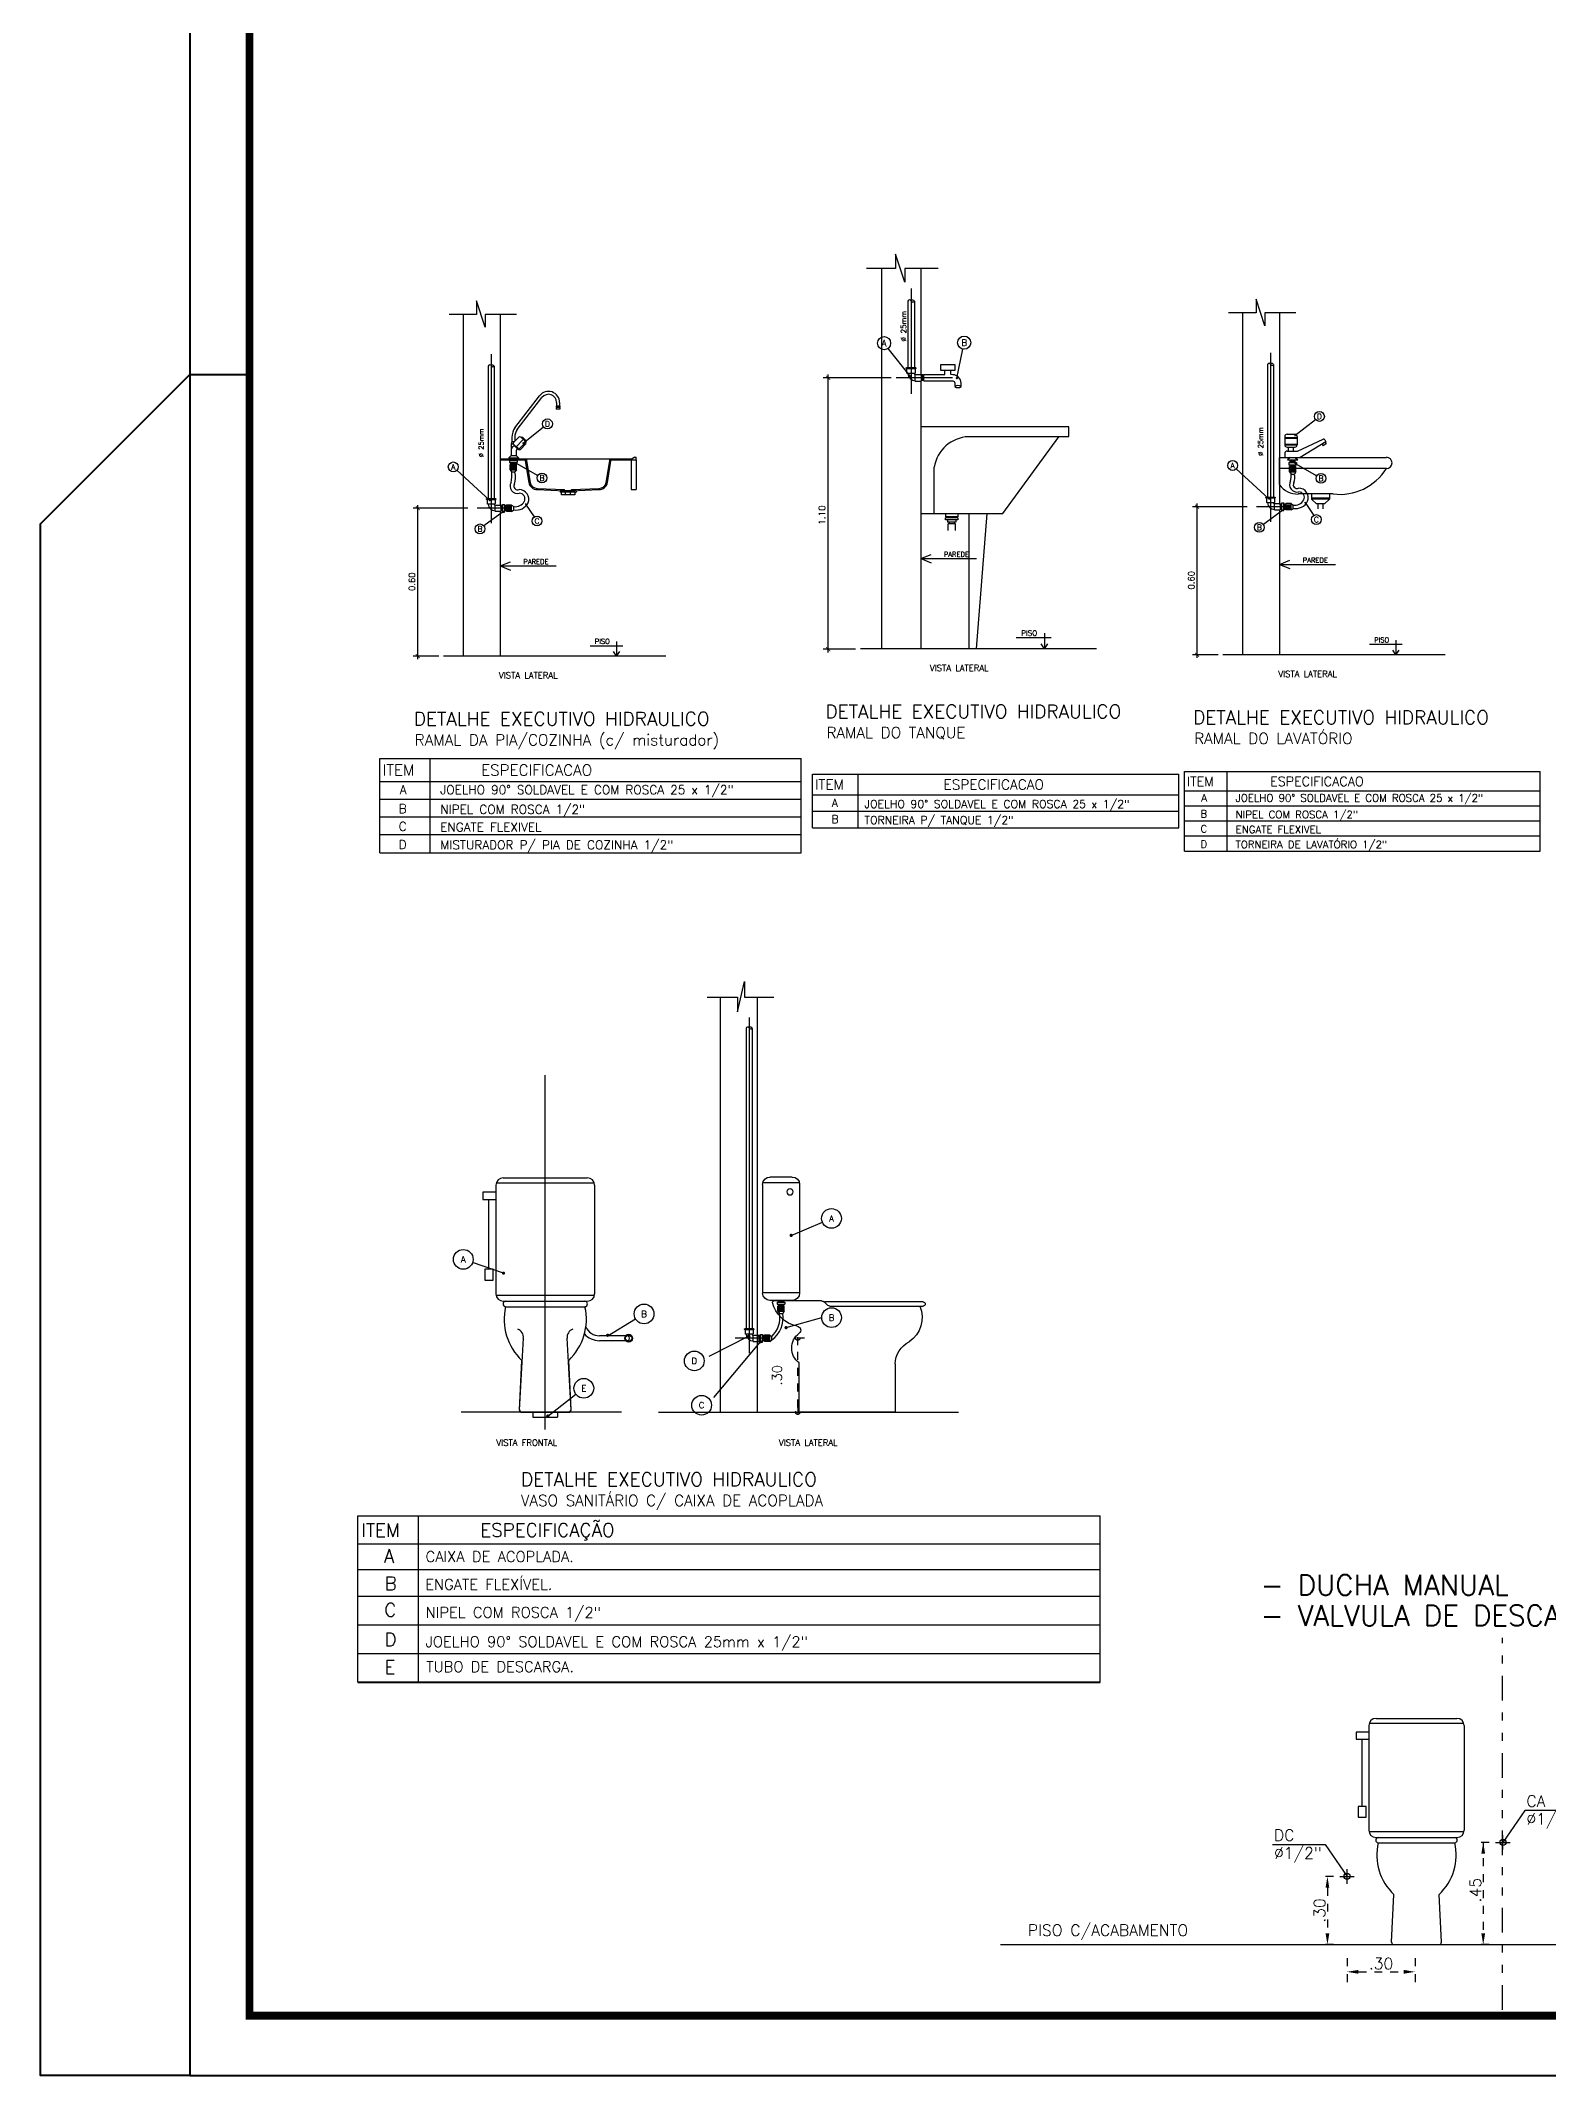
# Model space of a CAD drawing. Header units: millimetres. Extents: x 4595 to 4915, y 2085 to 2243.
# Drawn here: x 4705.95 to 4724.89, y 2099.76 to 2125.33 of the extents above; entities that cross this region are included whole.
import ezdxf
from ezdxf.enums import TextEntityAlignment as Align

# ---------------------------------------------------------------- set-up
doc = ezdxf.new("R2010")
doc.units = ezdxf.units.MM
doc.header["$LTSCALE"] = 0.8
for name, pattern in [('CENTER2', [28.575, 19.05, -3.175, 3.175, -3.175]), ('DASHED2', [9.525, 6.35, -3.175]), ('DIVIDE', [1.25, 0.5, -0.25, 0, -0.25, 0, -0.25]), ('HIDDEN2', [0.1875, 0.125, -0.0625])]:
    doc.linetypes.add(name, pattern=pattern)
for name, color, linetype in [('02', 2, 'Continuous'), ('BANHO', 7, 'Continuous'), ('CERC02', 3, 'Continuous'), ('DETALLHES_HIDRAULICO', 4, 'Continuous'), ('LAYER8', 8, 'Continuous'), ('PROJEÇÃO', 8, 'HIDDEN2'), ('TEXT', 2, 'Continuous'), ('TEXTO0', 7, 'Continuous'), ('TUBULAÇÃO_HIDRÁULICA projeção', 5, 'DASHED2'), ('TXT_0', 7, 'Continuous'), ('TXT_1', 3, 'Continuous'), ('TXT_2', 6, 'Continuous')]:
    doc.layers.add(name, color=color, linetype=linetype)
doc.styles.add('ADITIVOCAD', font='ROMANS.shx')
doc.styles.add('ROMANS', font='romans', dxfattribs={"height": 0.1})
doc.styles.get("Standard").update_dxf_attribs({"font": 'txt.shx', "height": 0.12})
doc.dimstyles.get("Standard").update_dxf_attribs({"dimtxt": 0.18, "dimasz": 0.18, "dimexe": 0.18, "dimexo": 0.0625, "dimgap": 0.09, "dimtad": 0, "dimtih": 1, "dimtoh": 1, "dimdec": 4, "dimzin": 0, "dimdsep": 46, "dimtxsty": 'Standard', "dimcen": 0.09, "dimadec": 0, "dimazin": 0, "dimtfac": 1, "dimtdec": 4, "dimtofl": 0, "dimtmove": 2, "dimatfit": 3, "dimfxl": 0, "dimtolj": 1, "dimtzin": 0, "dimarcsym": 0})

# ---------------------------------------------------------------- blocks, each defined once
blk = doc.blocks.new('_ARCHTICK')
at = {"color": 0, "linetype": 'ByBlock', "const_width": 0.15}
blk.add_lwpolyline([(-0.5, -0.5), (0.5, 0.5)], dxfattribs=at)
blk = doc.blocks.new('ADC_VASO_02L')
for p, q in [((-0.15, 0.9232), (-0.15, 0.4832)), ((-0.1492, 0.93), (-0.0008, 0.93)), ((-0.12, 0.9532), (-0.03, 0.9532)), ((0, 0.9232), (0, 0.4832)), ((-0.6504, 0.4474), (-0.2505, 0.4474)), ((-0.2834, 0.43), (-0.6504, 0.43)), ((-0.272, 0.43), (-0.6353, 0.43)), ((-0.2649, 0.4329), (-0.2525, 0.4453)), ((-0.2384, 0.4512), (-0.0454, 0.4512)), ((-0.1492, 0.4845), (-0.0008, 0.4845)), ((-0.12, 0.4532), (-0.03, 0.4532)), ((-0.5379, 0.1957), (-0.5379, 0)), ((-0.1479, 0), (-0.1479, 0.2)), ((-0.5379, 0), (-0.1479, 0))]:
    blk.add_line(p, q)
blk.add_circle((-0.1113, 0.8931), 0.0125)
for centre, radius, start, end in [((-0.12, 0.9232), 0.03, 90, 180), ((-0.03, 0.9232), 0.03, 0, 90), ((-0.6504, 0.4387), 0.0087, 90, 270), ((-0.526, 0.3851), 0.1205, 158.1254, 235.66367), ((-0.272, 0.44), 0.01, 270, 315), ((-0.2384, 0.4312), 0.02, 90, 135), ((-0.12, 0.4832), 0.03, 180, 270), ((-0.1666, 0.4756), 0.1297, 282.0492, 346.33831), ((-0.0454, 0.4462), 0.005, 346.33831, 90), ((-0.03, 0.4832), 0.03, 270, 0), ((-0.1385, 0.3329), 0.016, 93.80615, 233.89222), ((-0.6379, 0.1957), 0.1, 0, 63.97069), ((-0.1929, 0.26), 0.075, 306.8699, 53.1301)]:
    blk.add_arc(centre, radius, start, end)
blk = doc.blocks.new('ADC_VASO_02F')
for p, q in [((-0.1948, 0.92), (-0.1948, 0.48)), ((-0.1931, 0.93), (0.2035, 0.93)), ((-0.1648, 0.95), (0.1752, 0.95)), ((0.2052, 0.92), (0.2052, 0.48)), ((-0.1948, 0.8917), (-0.2476, 0.8917)), ((-0.2476, 0.8917), (-0.2476, 0.8621)), ((-0.2476, 0.8621), (-0.1948, 0.8621)), ((-0.2231, 0.5805), (-0.2231, 0.8621)), ((-0.1948, 0.475), (0.2052, 0.475)), ((-0.1648, 0.45), (-0.1558, 0.45)), ((-0.1558, 0.45), (0.1662, 0.45)), ((-0.1558, 0.4279), (0.1662, 0.4279)), ((0.1662, 0.45), (0.1752, 0.45)), ((-0.0993, 0.0105), (-0.0898, 0.21)), ((0.1097, 0.0105), (0.1002, 0.21)), ((-0.0893, 0), (0.0997, 0))]:
    blk.add_line(p, q)
blk.add_lwpolyline([(-0.206, 0.5805), (-0.2394, 0.5805), (-0.2394, 0.5354), (-0.206, 0.5354)], close=True)
for centre, radius, start, end in [((-0.1648, 0.92), 0.03, 90, 180), ((0.1752, 0.92), 0.03, 0, 90), ((-0.1648, 0.48), 0.03, 180, 270), ((-0.1547, 0.439), 0.0111, 95.7268, 264.2732), ((0.0696, 0.3772), 0.231, 167.31807, 226.37481), ((-0.0591, 0.3772), 0.231, 313.62519, 12.68193), ((0.1651, 0.439), 0.0111, 275.7268, 84.2732), ((0.1752, 0.48), 0.03, 270, 0), ((-0.0893, 0.01), 0.01, 177.27369, 270), ((0.0997, 0.01), 0.01, 270, 2.72631)]:
    blk.add_arc(centre, radius, start, end)
blk = doc.blocks.new('BOLA')
for p, q in [((-1.44, 0), (1.44, 0)), ((0, -1.44), (0, 1.44))]:
    blk.add_line(p, q)
blk.add_circle((0, 0), 0.452)
blk = doc.blocks.new('*D770')
at = {"layer": 'Defpoints', "color": 0, "transparency": 16777216}
for p in [(4715.087, 2109.028), (4715.461, 2109.028), (4714.996, 2108.097)]:
    blk.add_point(p, dxfattribs=at)
at = {"layer": 'PROJEÇÃO', "color": 7, "lineweight": -2, "transparency": 16777216}
blk.add_line((4715.461, 2108.157), (4715.461, 2108.968), dxfattribs=at)
at = {"layer": 'PROJEÇÃO', "color": 7, "lineweight": -2, "transparency": 16777216, "xscale": 0.06, "yscale": 0.06, "zscale": 0.06}
for p, rotation in [((4715.461, 2109.028), 90), ((4715.461, 2108.097), 270)]:
    blk.add_blockref('BOLA', p, dxfattribs=dict(at, rotation=rotation))
at = {"layer": 'PROJEÇÃO', "color": 3, "transparency": 16777216, "insert": (4715.201, 2108.562), "char_height": 0.12, "attachment_point": 5, "rotation": 90}
blk.add_mtext('\\A1;.30', dxfattribs=at)
blk = doc.blocks.new('ff')
at = {"layer": 'LAYER8', "linetype": 'DIVIDE'}
for p, q in [((8.173, -1.06), (8.173, 4.993)), ((8.178, 1.547), (8.178, 1.783)), ((5.641, 0.992), (5.641, 1.228))]:
    blk.add_line(p, q, dxfattribs=at)
at = {"layer": 'LAYER8'}
for p, q in [((8.535, 2.186), (8.178, 1.665)), ((9.394, 2.186), (8.535, 2.186)), ((8.06, 1.665), (8.296, 1.665)), ((4.425, 1.631), (5.285, 1.631)), ((5.285, 1.631), (5.641, 1.11)), ((5.523, 1.11), (5.759, 1.11))]:
    blk.add_line(p, q, dxfattribs=at)
at = {"layer": 'LAYER8', "linetype": 'ByBlock'}
for p, q in [((7.956, 1.665), (7.746, 1.665)), ((7.858, 1.665), (7.858, 0.185)), ((5.419, 1.11), (5.209, 1.11)), ((5.321, 0.925), (5.321, 0.185)), ((5.419, 0), (5.209, 0)), ((5.641, -0.222), (5.641, -0.628)), ((6.748, -0.222), (6.748, -0.628)), ((7.956, 0), (7.746, 0)), ((5.826, -0.443), (6.563, -0.443))]:
    blk.add_line(p, q, dxfattribs=at)
at = {"layer": 'LAYER8', "color": 2}
blk.add_lwpolyline([(0, 0), (0, 0), (8.057, 0), (29.003, 0), (46.42, 0), (46.42, 0), (46.42, 0)], dxfattribs=at)
at = {"layer": 'LAYER8'}
for centre in [(8.178, 1.665), (5.641, 1.11)]:
    blk.add_circle(centre, 0.0495, dxfattribs=at)
at = {"layer": 'LAYER8', "linetype": 'ByBlock'}
for points in [[(7.827, 1.48), (7.889, 1.48), (7.858, 1.665)], [(5.29, 0.925), (5.352, 0.925), (5.321, 1.11)], [(5.29, 0.185), (5.352, 0.185), (5.321, 0)], [(7.827, 0.185), (7.889, 0.185), (7.858, 0)], [(5.826, -0.412), (5.826, -0.474), (5.641, -0.443)], [(6.563, -0.412), (6.563, -0.474), (6.748, -0.443)]]:
    blk.add_solid(points, dxfattribs=at)
at = {"layer": 'LAYER8', "xscale": 3.877553874640228, "yscale": 3.877553874640228, "zscale": 3.877553874640228}
blk.add_blockref('ADC_VASO_02F', (6.751, 0), dxfattribs=at)
at = {"layer": 'CERC02', "style": 'ROMANS'}
for s, height, p in [('CA', 0.185, (8.561, 2.429)), ('%%C1/2"', 0.185, (8.561, 2.139)), ('DC', 0.185, (4.451, 1.874)), ('%%C1/2"', 0.185, (4.451, 1.584)), ('PISO C/ACABAMENTO', 0.18501, (0.444, 0.327))]:
    blk.add_text(s, height=height, dxfattribs=at).set_placement(p, align=Align.TOP_LEFT)
at = {"layer": 'LAYER8', "linetype": 'ByBlock', "style": 'ROMANS'}
for s, p in [('.45', (7.73, 0.887)), ('.30', (5.193, 0.555))]:
    blk.add_text(s, height=0.185, rotation=90, dxfattribs=at).set_placement(p, align=Align.MIDDLE_CENTER)
blk.add_text('.30', height=0.185, dxfattribs=at).set_placement((6.195, -0.308), align=Align.MIDDLE_CENTER)
at = {"layer": 'TEXT', "style": 'ROMANS'}
for s, p in [('- DUCHA MANUAL', (4.236, 6.021)), ('- VALVULA DE DESCARGA', (4.236, 5.525))]:
    blk.add_text(s, height=0.33301, dxfattribs=at).set_placement(p, align=Align.TOP_LEFT)

msp = doc.modelspace()

# ---------------------------------------------------------------- linework, layer by layer
at = {"layer": '02', "lineweight": 40}
msp.add_line((4709.931, 2104.707), (4719.262, 2104.707), dxfattribs=at)
msp.add_lwpolyline([(4707.82, 2099.764), (4769.02, 2099.764), (4769.02, 2144.314), (4707.82, 2144.314)], close=True, dxfattribs=at)
at = {"layer": '02', "lineweight": 40, "const_width": 0.1}
msp.add_lwpolyline([(4708.57, 2100.514), (4768.27, 2100.514), (4768.27, 2143.564), (4708.57, 2143.564)], close=True, dxfattribs=at)
at = {"layer": '02', "lineweight": 40}
msp.add_lwpolyline([(4707.82, 2099.764), (4705.945, 2099.764), (4705.945, 2119.264), (4707.82, 2121.139), (4708.57, 2121.139)], dxfattribs=at)
at = {"layer": 'BANHO'}
msp.add_line((4712.908, 2110.898), (4712.908, 2110.836), dxfattribs=at)
at = {"layer": 'DETALLHES_HIDRAULICO'}
for p, q in [((4716.844, 2122.059), (4716.844, 2121.226)), ((4716.927, 2122.059), (4716.927, 2121.226)), ((4711.569, 2121.245), (4711.569, 2119.58)), ((4711.647, 2121.245), (4711.647, 2119.58)), ((4716.937, 2121.139), (4717.013, 2121.139)), ((4716.937, 2121.056), (4717.013, 2121.056)), ((4717.034, 2121.133), (4717.013, 2121.133)), ((4717.023, 2121.063), (4717.013, 2121.133)), ((4717.034, 2121.063), (4717.013, 2121.063)), ((4717.028, 2121.063), (4717.019, 2121.133)), ((4717.034, 2121.063), (4717.024, 2121.133)), ((4717.034, 2121.133), (4717.045, 2121.138)), ((4717.034, 2121.063), (4717.034, 2121.133)), ((4717.045, 2121.058), (4717.034, 2121.063)), ((4717.045, 2121.058), (4717.045, 2121.138)), ((4717.387, 2121.138), (4717.387, 2121.194)), ((4721.365, 2121.263), (4721.365, 2119.598)), ((4721.442, 2121.263), (4721.442, 2119.598)), ((4711.905, 2120.471), (4712.216, 2120.873)), ((4711.935, 2120.449), (4712.246, 2120.85)), ((4712.429, 2120.788), (4712.429, 2120.743)), ((4712.466, 2120.787), (4712.466, 2120.743)), ((4712.423, 2120.743), (4712.423, 2120.733)), ((4712.472, 2120.743), (4712.423, 2120.743)), ((4712.472, 2120.733), (4712.423, 2120.733)), ((4712.472, 2120.724), (4712.423, 2120.724)), ((4712.423, 2120.724), (4712.423, 2120.702)), ((4712.472, 2120.702), (4712.423, 2120.702)), ((4712.429, 2120.733), (4712.429, 2120.724)), ((4712.466, 2120.733), (4712.466, 2120.724)), ((4712.472, 2120.743), (4712.472, 2120.733)), ((4712.472, 2120.724), (4712.472, 2120.702)), ((4711.868, 2120.293), (4711.859, 2120.262)), ((4711.859, 2120.262), (4711.859, 2120.185)), ((4711.889, 2120.262), (4711.859, 2120.262)), ((4711.868, 2120.349), (4711.868, 2120.293)), ((4711.897, 2120.293), (4711.868, 2120.293)), ((4711.888, 2120.284), (4711.957, 2120.353)), ((4711.888, 2120.262), (4711.92, 2120.23)), ((4711.906, 2120.349), (4711.906, 2120.302)), ((4711.92, 2120.23), (4712.011, 2120.321)), ((4711.953, 2120.197), (4712.044, 2120.288)), ((4712.044, 2120.266), (4711.975, 2120.197)), ((4712.012, 2120.321), (4711.979, 2120.353)), ((4712.012, 2120.321), (4712.044, 2120.288)), ((4721.583, 2120.361), (4721.583, 2120.255)), ((4721.583, 2120.346), (4721.738, 2120.346)), ((4721.583, 2120.338), (4721.738, 2120.338)), ((4721.583, 2120.264), (4721.738, 2120.264)), ((4721.583, 2120.256), (4721.738, 2120.256)), ((4721.611, 2120.389), (4721.71, 2120.389)), ((4721.738, 2120.361), (4721.738, 2120.255)), ((4721.741, 2120.177), (4722.066, 2120.325)), ((4722.1, 2120.295), (4721.776, 2120.098)), ((4722.051, 2120.265), (4722.064, 2120.243)), ((4722.102, 2120.266), (4722.064, 2120.243)), ((4722.086, 2120.319), (4722.1, 2120.295)), ((4722.089, 2120.288), (4722.102, 2120.266)), ((4711.722, 2120.08), (4711.847, 2120.08)), ((4711.722, 2120.065), (4711.847, 2120.065)), ((4711.859, 2120.122), (4711.828, 2120.091)), ((4711.828, 2120.091), (4711.952, 2120.091)), ((4711.828, 2120.091), (4711.828, 2120.08)), ((4711.838, 2120.059), (4711.934, 2120.059)), ((4711.838, 2120.059), (4711.838, 2120.032)), ((4711.838, 2120.032), (4711.934, 2120.032)), ((4711.846, 2119.94), (4711.846, 2120.008)), ((4711.846, 2120.008), (4711.926, 2120.008)), ((4711.847, 2120.065), (4711.847, 2120.08)), ((4711.853, 2120.059), (4711.853, 2120.091)), ((4711.853, 2120.079), (4711.919, 2120.088)), ((4711.853, 2120.073), (4711.919, 2120.082)), ((4711.853, 2120.067), (4711.919, 2120.076)), ((4711.853, 2120.06), (4711.919, 2120.069)), ((4711.853, 2120.008), (4711.853, 2120.032)), ((4711.853, 2120.023), (4711.919, 2120.032)), ((4711.853, 2120.016), (4711.919, 2120.025)), ((4711.853, 2120.009), (4711.919, 2120.018)), ((4711.859, 2120.185), (4711.859, 2120.122)), ((4711.859, 2120.122), (4711.921, 2120.122)), ((4711.861, 2119.94), (4711.861, 2120.008)), ((4711.877, 2120.229), (4711.896, 2120.247)), ((4711.877, 2119.94), (4711.877, 2120.008)), ((4711.892, 2119.94), (4711.892, 2120.008)), ((4711.94, 2120.204), (4711.896, 2120.247)), ((4711.908, 2119.94), (4711.908, 2120.008)), ((4711.919, 2120.059), (4711.919, 2120.091)), ((4711.919, 2120.008), (4711.919, 2120.032)), ((4711.921, 2120.172), (4711.921, 2120.122)), ((4711.921, 2120.122), (4711.952, 2120.091)), ((4711.925, 2120.065), (4711.925, 2120.08)), ((4711.925, 2120.08), (4712.059, 2120.08)), ((4711.925, 2120.065), (4712.034, 2120.065)), ((4711.926, 2119.94), (4711.926, 2120.008)), ((4711.93, 2120.194), (4711.94, 2120.204)), ((4711.934, 2120.059), (4711.934, 2120.032)), ((4711.952, 2120.091), (4711.952, 2120.08)), ((4712.059, 2120.08), (4713.091, 2120.08)), ((4713.091, 2120.08), (4713.381, 2120.08)), ((4713.115, 2120.065), (4713.428, 2120.065)), ((4713.366, 2120.065), (4713.366, 2119.692)), ((4713.412, 2120.102), (4713.381, 2120.08)), ((4713.412, 2120.102), (4713.428, 2120.102)), ((4713.428, 2120.065), (4713.428, 2120.102)), ((4713.428, 2120.065), (4713.428, 2119.692)), ((4721.518, 2119.755), (4721.518, 2120.098)), ((4721.518, 2120.098), (4721.518, 2119.755)), ((4721.518, 2120.098), (4722.86, 2120.098)), ((4721.551, 2120.098), (4721.74, 2120.098)), ((4721.583, 2120.148), (4721.583, 2120.098)), ((4721.611, 2120.227), (4721.71, 2120.227)), ((4721.611, 2120.176), (4721.734, 2120.176)), ((4721.649, 2120.098), (4721.618, 2120.067)), ((4721.618, 2120.067), (4721.746, 2120.067)), ((4721.63, 2120.176), (4721.63, 2120.226)), ((4721.634, 2120.033), (4721.634, 2120.006)), ((4721.634, 2120.033), (4721.73, 2120.033)), ((4721.634, 2120.006), (4721.73, 2120.006)), ((4721.649, 2120.098), (4721.715, 2120.098)), ((4721.649, 2120.033), (4721.649, 2120.067)), ((4721.649, 2120.054), (4721.715, 2120.063)), ((4721.649, 2120.047), (4721.715, 2120.056)), ((4721.649, 2120.041), (4721.715, 2120.05)), ((4721.649, 2120.034), (4721.715, 2120.043)), ((4721.649, 2119.997), (4721.715, 2120.006)), ((4721.649, 2119.983), (4721.649, 2120.006)), ((4721.649, 2119.991), (4721.715, 2120)), ((4721.693, 2120.176), (4721.693, 2120.228)), ((4721.715, 2120.098), (4721.746, 2120.067)), ((4721.715, 2120.033), (4721.715, 2120.067)), ((4721.715, 2119.983), (4721.715, 2120.006)), ((4721.73, 2120.033), (4721.73, 2120.006)), ((4711.846, 2119.94), (4711.865, 2119.914)), ((4711.846, 2119.94), (4711.926, 2119.94)), ((4711.865, 2119.914), (4711.907, 2119.914)), ((4711.926, 2119.94), (4711.907, 2119.914)), ((4717.177, 2119.394), (4717.177, 2119.975)), ((4722.86, 2119.957), (4721.518, 2119.957)), ((4721.641, 2119.983), (4721.722, 2119.983)), ((4721.641, 2119.914), (4721.641, 2119.983)), ((4721.641, 2119.914), (4721.722, 2119.914)), ((4721.641, 2119.914), (4721.661, 2119.888)), ((4721.649, 2119.984), (4721.715, 2119.993)), ((4721.657, 2119.914), (4721.657, 2119.983)), ((4721.661, 2119.888), (4721.703, 2119.888)), ((4721.673, 2119.914), (4721.673, 2119.983)), ((4721.688, 2119.914), (4721.688, 2119.983)), ((4721.722, 2119.914), (4721.703, 2119.888)), ((4721.704, 2119.914), (4721.704, 2119.983)), ((4721.722, 2119.914), (4721.722, 2119.983)), ((4711.656, 2119.498), (4711.728, 2119.498)), ((4711.751, 2119.492), (4711.728, 2119.492)), ((4711.737, 2119.426), (4711.728, 2119.492)), ((4711.743, 2119.426), (4711.734, 2119.492)), ((4711.75, 2119.426), (4711.741, 2119.492)), ((4711.75, 2119.411), (4711.75, 2119.507)), ((4711.75, 2119.507), (4711.776, 2119.507)), ((4711.776, 2119.411), (4711.776, 2119.507)), ((4711.799, 2119.492), (4711.776, 2119.492)), ((4711.785, 2119.426), (4711.776, 2119.492)), ((4711.791, 2119.426), (4711.782, 2119.492)), ((4711.798, 2119.426), (4711.789, 2119.492)), ((4711.799, 2119.419), (4711.799, 2119.499)), ((4711.865, 2119.499), (4711.799, 2119.499)), ((4711.865, 2119.419), (4711.865, 2119.499)), ((4711.865, 2119.499), (4711.891, 2119.48)), ((4712.473, 2119.678), (4712.473, 2119.659)), ((4712.675, 2119.678), (4712.473, 2119.678)), ((4712.491, 2119.659), (4712.473, 2119.659)), ((4712.657, 2119.659), (4712.491, 2119.659)), ((4712.491, 2119.627), (4712.491, 2119.659)), ((4712.657, 2119.627), (4712.491, 2119.627)), ((4712.529, 2119.678), (4712.529, 2119.694)), ((4712.543, 2119.627), (4712.543, 2119.659)), ((4712.605, 2119.627), (4712.605, 2119.659)), ((4712.619, 2119.678), (4712.619, 2119.694)), ((4712.657, 2119.659), (4712.657, 2119.627)), ((4712.657, 2119.659), (4712.675, 2119.659)), ((4712.675, 2119.678), (4712.675, 2119.659)), ((4713.366, 2119.692), (4713.428, 2119.692)), ((4721.452, 2119.516), (4721.524, 2119.516)), ((4721.533, 2119.444), (4721.524, 2119.511)), ((4721.547, 2119.511), (4721.524, 2119.511)), ((4721.539, 2119.444), (4721.53, 2119.511)), ((4721.546, 2119.444), (4721.537, 2119.511)), ((4721.546, 2119.525), (4721.572, 2119.525)), ((4721.546, 2119.429), (4721.546, 2119.525)), ((4721.572, 2119.429), (4721.572, 2119.525)), ((4721.581, 2119.444), (4721.572, 2119.511)), ((4721.595, 2119.511), (4721.572, 2119.511)), ((4721.587, 2119.444), (4721.578, 2119.511)), ((4721.594, 2119.444), (4721.585, 2119.511)), ((4721.661, 2119.517), (4721.595, 2119.517)), ((4721.595, 2119.437), (4721.595, 2119.517)), ((4721.661, 2119.499), (4721.595, 2119.499)), ((4721.661, 2119.483), (4721.595, 2119.483)), ((4721.661, 2119.517), (4721.687, 2119.498)), ((4721.661, 2119.437), (4721.661, 2119.517)), ((4721.687, 2119.456), (4721.687, 2119.498)), ((4722.19, 2119.638), (4721.75, 2119.638)), ((4721.919, 2119.638), (4721.919, 2119.574)), ((4722.143, 2119.584), (4721.919, 2119.584)), ((4722.143, 2119.574), (4721.919, 2119.574)), ((4721.981, 2119.512), (4721.919, 2119.574)), ((4722.109, 2119.574), (4721.954, 2119.574)), ((4722.081, 2119.512), (4721.981, 2119.512)), ((4722, 2119.512), (4722, 2119.451)), ((4722.062, 2119.512), (4722.062, 2119.451)), ((4722.143, 2119.574), (4722.081, 2119.512)), ((4722.143, 2119.638), (4722.143, 2119.574)), ((4711.656, 2119.42), (4711.728, 2119.42)), ((4711.751, 2119.426), (4711.728, 2119.426)), ((4711.75, 2119.411), (4711.776, 2119.411)), ((4711.799, 2119.426), (4711.776, 2119.426)), ((4711.865, 2119.481), (4711.799, 2119.481)), ((4711.865, 2119.465), (4711.799, 2119.465)), ((4711.865, 2119.45), (4711.799, 2119.45)), ((4711.865, 2119.434), (4711.799, 2119.434)), ((4711.865, 2119.419), (4711.799, 2119.419)), ((4711.865, 2119.419), (4711.891, 2119.438)), ((4711.891, 2119.438), (4711.891, 2119.48)), ((4717.32, 2119.394), (4717.32, 2119.351)), ((4717.475, 2119.351), (4717.32, 2119.351)), ((4717.32, 2119.313), (4717.32, 2119.337)), ((4717.475, 2119.337), (4717.32, 2119.337)), ((4717.475, 2119.313), (4717.32, 2119.313)), ((4717.345, 2119.313), (4717.345, 2119.282)), ((4717.45, 2119.282), (4717.345, 2119.282)), ((4717.442, 2119.263), (4717.352, 2119.263)), ((4717.352, 2119.177), (4717.352, 2119.263)), ((4717.366, 2119.351), (4717.366, 2119.337)), ((4717.366, 2119.282), (4717.366, 2119.263)), ((4717.428, 2119.351), (4717.428, 2119.337)), ((4717.428, 2119.282), (4717.428, 2119.263)), ((4717.442, 2119.177), (4717.442, 2119.263)), ((4717.45, 2119.313), (4717.45, 2119.282)), ((4717.475, 2119.394), (4717.475, 2119.351)), ((4717.475, 2119.337), (4717.475, 2119.313)), ((4717.612, 2119.389), (4717.612, 2117.691)), ((4717.838, 2119.394), (4717.705, 2117.691)), ((4721.452, 2119.438), (4721.524, 2119.438)), ((4721.547, 2119.444), (4721.524, 2119.444)), ((4721.546, 2119.429), (4721.572, 2119.429)), ((4721.595, 2119.444), (4721.572, 2119.444)), ((4721.661, 2119.468), (4721.595, 2119.468)), ((4721.661, 2119.452), (4721.595, 2119.452)), ((4721.661, 2119.437), (4721.595, 2119.437)), ((4721.661, 2119.437), (4721.687, 2119.456)), ((4714.812, 2112.922), (4714.812, 2109.148)), ((4714.89, 2112.922), (4714.89, 2109.148)), ((4715.203, 2109.48), (4715.203, 2109.455)), ((4715.203, 2109.48), (4715.3, 2109.48)), ((4715.203, 2109.455), (4715.3, 2109.455)), ((4715.211, 2109.366), (4715.211, 2109.431)), ((4715.211, 2109.431), (4715.292, 2109.431)), ((4715.211, 2109.366), (4715.231, 2109.339)), ((4715.211, 2109.366), (4715.292, 2109.366)), ((4715.291, 2109.503), (4715.212, 2109.503)), ((4715.219, 2109.48), (4715.219, 2109.503)), ((4715.219, 2109.494), (4715.285, 2109.503)), ((4715.219, 2109.487), (4715.285, 2109.496)), ((4715.219, 2109.48), (4715.285, 2109.489)), ((4715.219, 2109.431), (4715.219, 2109.455)), ((4715.219, 2109.446), (4715.285, 2109.455)), ((4715.219, 2109.439), (4715.285, 2109.448)), ((4715.219, 2109.432), (4715.285, 2109.441)), ((4715.227, 2109.366), (4715.227, 2109.431)), ((4715.231, 2109.339), (4715.272, 2109.339)), ((4715.242, 2109.366), (4715.242, 2109.431)), ((4715.258, 2109.366), (4715.258, 2109.431)), ((4715.292, 2109.366), (4715.272, 2109.339)), ((4715.273, 2109.366), (4715.273, 2109.431)), ((4715.285, 2109.48), (4715.285, 2109.503)), ((4715.285, 2109.431), (4715.285, 2109.455)), ((4715.292, 2109.366), (4715.292, 2109.431)), ((4715.3, 2109.48), (4715.3, 2109.455)), ((4711.963, 2108.125), (4712.012, 2109.028)), ((4712.611, 2108.125), (4712.563, 2109.028)), ((4713.335, 2109.059), (4712.968, 2109.059)), ((4714.899, 2109.067), (4714.971, 2109.067)), ((4714.971, 2109.067), (4714.971, 2108.988)), ((4714.993, 2109.061), (4714.971, 2109.061)), ((4714.98, 2108.995), (4714.971, 2109.061)), ((4714.986, 2108.995), (4714.977, 2109.061)), ((4714.993, 2108.995), (4714.984, 2109.061)), ((4714.993, 2109.076), (4715.019, 2109.076)), ((4714.993, 2108.98), (4714.993, 2109.076)), ((4715.019, 2108.98), (4715.019, 2109.076)), ((4715.042, 2109.061), (4715.019, 2109.061)), ((4715.028, 2108.995), (4715.019, 2109.061)), ((4715.034, 2108.995), (4715.025, 2109.061)), ((4715.041, 2108.995), (4715.032, 2109.061)), ((4715.108, 2109.068), (4715.042, 2109.068)), ((4715.042, 2108.987), (4715.042, 2109.068)), ((4715.108, 2109.049), (4715.042, 2109.049)), ((4715.108, 2109.034), (4715.042, 2109.034)), ((4715.108, 2109.018), (4715.042, 2109.018)), ((4715.108, 2109.003), (4715.042, 2109.003)), ((4715.108, 2109.068), (4715.134, 2109.048)), ((4715.108, 2108.987), (4715.108, 2109.068)), ((4715.108, 2108.987), (4715.134, 2109.007)), ((4715.134, 2109.007), (4715.134, 2109.048)), ((4713.335, 2108.997), (4712.968, 2108.997)), ((4714.899, 2108.988), (4714.971, 2108.988)), ((4714.993, 2108.995), (4714.971, 2108.995)), ((4714.993, 2108.98), (4715.019, 2108.98)), ((4715.042, 2108.995), (4715.019, 2108.995)), ((4715.108, 2108.987), (4715.042, 2108.987)), ((4711.994, 2108.099), (4712.132, 2108.099)), ((4712.132, 2108.099), (4712.132, 2108.037)), ((4712.132, 2108.037), (4712.442, 2108.037)), ((4712.442, 2108.099), (4712.58, 2108.099)), ((4712.442, 2108.099), (4712.442, 2108.037))]:
    msp.add_line(p, q, dxfattribs=at)
for points in [[(4716.824, 2121.22, -0.414214), (4716.831, 2121.226), (4716.94, 2121.226, -0.414214), (4716.946, 2121.22), (4716.946, 2121.218, -0.414214), (4716.94, 2121.211), (4716.831, 2121.211, -0.414214), (4716.824, 2121.218)], [(4711.55, 2119.573, -0.414214), (4711.557, 2119.58), (4711.659, 2119.58, -0.414214), (4711.665, 2119.573), (4711.665, 2119.572, -0.414214), (4711.659, 2119.566), (4711.557, 2119.566, -0.414214), (4711.55, 2119.572)], [(4721.346, 2119.592, -0.414214), (4721.352, 2119.598), (4721.455, 2119.598, -0.414214), (4721.461, 2119.592), (4721.461, 2119.59, -0.414214), (4721.455, 2119.584), (4721.352, 2119.584, -0.414214), (4721.346, 2119.59)], [(4714.793, 2109.142, -0.414214), (4714.8, 2109.148), (4714.902, 2109.148, -0.414214), (4714.908, 2109.142), (4714.908, 2109.141, -0.414214), (4714.902, 2109.134), (4714.8, 2109.134, -0.414214), (4714.793, 2109.141)]]:
    msp.add_lwpolyline(points, format="xyb", close=True, dxfattribs=at)
for points in [[(4716.937, 2121.211), (4716.937, 2121.158, -0.414214), (4716.928, 2121.15), (4716.843, 2121.15, -0.414214), (4716.834, 2121.158), (4716.834, 2121.211)], [(4716.937, 2121.056), (4716.937, 2121.139, -0.414214)], [(4717.013, 2121.139), (4717.013, 2121.056, -0.414214)], [(4717.045, 2121.058), (4717.409, 2121.058, -0.414214), (4717.435, 2121.032), (4717.435, 2120.988)], [(4717.514, 2120.988), (4717.514, 2121.032, 0.412616), (4717.409, 2121.137), (4717.387, 2121.138), (4717.387, 2121.138)], [(4712.032, 2120.078), (4712.08, 2119.782, 0.362853), (4712.187, 2119.692), (4712.529, 2119.678, 0.357918)], [(4712.048, 2120.08), (4712.096, 2119.784, 0.362465), (4712.187, 2119.708), (4712.529, 2119.694, 0.357382)], [(4712.619, 2119.694), (4712.962, 2119.708, 0.362465), (4713.054, 2119.784), (4713.102, 2120.08)], [(4712.619, 2119.678), (4712.962, 2119.692, 0.362853), (4713.069, 2119.782), (4713.117, 2120.078)], [(4711.656, 2119.566), (4711.656, 2119.516, -0.414214), (4711.648, 2119.508), (4711.567, 2119.508, -0.414214), (4711.56, 2119.516), (4711.56, 2119.566)], [(4711.656, 2119.42), (4711.656, 2119.498, -0.414214)], [(4711.728, 2119.498), (4711.728, 2119.42, -0.414214)], [(4721.452, 2119.584), (4721.452, 2119.534, -0.414214), (4721.444, 2119.526), (4721.363, 2119.526, -0.414214), (4721.356, 2119.534), (4721.356, 2119.584)], [(4721.452, 2119.438), (4721.452, 2119.516, -0.414214)], [(4721.524, 2119.516), (4721.524, 2119.438, -0.414214)], [(4714.899, 2109.134), (4714.899, 2109.084, -0.414214), (4714.891, 2109.077), (4714.81, 2109.077, -0.414214), (4714.803, 2109.084), (4714.803, 2109.134)], [(4714.899, 2108.988), (4714.899, 2109.067, -0.414214)]]:
    msp.add_lwpolyline(points, format="xyb", dxfattribs=at)
for points in [[(4717.045, 2121.138), (4717.308, 2121.138), (4717.308, 2121.194)], [(4717.604, 2120.358), (4718.869, 2120.358), (4718.869, 2120.482), (4717.007, 2120.482)], [(4717.007, 2119.394), (4718.04, 2119.394), (4718.744, 2120.356)], [(4717.434, 2120.358), (4717.434, 2120.358)]]:
    msp.add_lwpolyline(points, dxfattribs=at)
msp.add_lwpolyline([(4717.255, 2121.194), (4717.308, 2121.194), (4717.387, 2121.194), (4717.44, 2121.194), (4717.44, 2121.26), (4717.255, 2121.26)], close=True, dxfattribs=at)
for radius in [0.049, 0.0388]:
    msp.add_circle((4713.335, 2109.028), radius, dxfattribs=at)
for centre, radius, start, end in [((4716.868, 2122.052), 0.0252, 23.9362, 161.812), ((4716.9, 2122.043), 0.0316, 31.4928, 118.6282), ((4716.91, 2122.07), 0.0201, 203.9362, 328.4778), ((4721.387, 2121.256), 0.0237, 23.9362, 161.812), ((4721.417, 2121.247), 0.0298, 31.4928, 118.6282), ((4711.591, 2121.237), 0.0237, 23.9362, 161.812), ((4711.621, 2121.229), 0.0298, 31.4928, 118.6282), ((4711.63, 2121.255), 0.0189, 203.9362, 328.4778), ((4716.941, 2121.158), 0.0969, 184.9011, 267.6161), ((4716.937, 2121.148), 0.0107, 166.9833, 268.3174), ((4721.426, 2121.273), 0.0189, 203.9362, 328.4778), ((4712.327, 2120.787), 0.14, 360, 142.2873), ((4712.327, 2120.788), 0.102, 360, 142.2873), ((4717.475, 2120.937), 0.0648, 52.3266, 127.6734), ((4717.475, 2121.039), 0.0648, 232.3266, 307.6734), ((4712.088, 2120.349), 0.219, 146.2405, 180.0922), ((4711.899, 2120.273), 0.0155, 135, 225), ((4712.088, 2120.35), 0.183, 147.1637, 180.1091), ((4711.968, 2120.342), 0.0155, 45, 135), ((4711.975, 2120.283), 0.069, 4.5621, 85.4379), ((4712.033, 2120.277), 0.0155, 315, 45), ((4717.625, 2119.905), 0.453, 92.5756, 171.131), ((4721.611, 2120.361), 0.0279, 90, 180), ((4721.611, 2120.255), 0.0279, 180, 270), ((4721.71, 2120.361), 0.0279, 0, 90), ((4721.71, 2120.255), 0.0279, 270, 0), ((4722.072, 2120.311), 0.0155, 31.167, 114.3804), ((4711.921, 2120.185), 0.062, 135, 180), ((4711.91, 2120.187), 0.0444, 12.9432, 77.0568), ((4711.952, 2120.172), 0.031, 135, 180), ((4711.964, 2120.208), 0.0155, 225, 315), ((4721.611, 2120.148), 0.0279, 90, 180), ((4721.734, 2120.191), 0.0155, 270, 294.3804), ((4722.86, 2120.028), 0.0707, 270, 90), ((4711.94, 2119.738), 0.094, 150.9522, 282.8156), ((4711.447, 2119.87), 0.421, 348.1567, 5.9726), ((4711.942, 2119.738), 0.0487, 151.9195, 291.8408), ((4711.613, 2119.852), 0.3, 342.3158, 11.8535), ((4721.742, 2119.91), 0.273, 214.7453, 271.7411), ((4721.736, 2119.756), 0.094, 150.9522, 282.8156), ((4721.478, 2119.859), 0.186, 342.1296, 8.9912), ((4721.738, 2119.756), 0.0487, 151.9195, 291.8408), ((4721.555, 2119.844), 0.154, 335.2561, 16.5462), ((4722.276, 2120.32), 0.687, 262.8404, 328.1574), ((4711.66, 2119.516), 0.0911, 184.9011, 267.6161), ((4711.656, 2119.506), 0.01, 166.9833, 268.3174), ((4711.913, 2119.604), 0.126, 260.0502, 332.0735), ((4711.921, 2119.608), 0.173, 260.0502, 332.0735), ((4711.96, 2119.571), 0.122, 339.097, 89.8531), ((4711.963, 2119.577), 0.0694, 332.525, 91.4922), ((4721.456, 2119.534), 0.0911, 184.9011, 267.6161), ((4721.452, 2119.524), 0.01, 166.9833, 268.3174), ((4721.709, 2119.623), 0.126, 260.0502, 332.0735), ((4721.717, 2119.627), 0.173, 260.0502, 332.0735), ((4721.756, 2119.589), 0.122, 339.097, 89.8531), ((4721.759, 2119.595), 0.0694, 332.525, 91.4922), ((4714.833, 2112.917), 0.0217, 32.2558, 167.6379), ((4714.863, 2112.907), 0.0303, 28.3273, 120.3701), ((4714.874, 2112.943), 0.0262, 212.2558, 306.9595), ((4714.914, 2109.283), 0.322, 313.2074, 10.0893), ((4714.935, 2109.284), 0.342, 305.6158, 9.2432), ((4711.908, 2109.042), 0.104, 352.5883, 71.5643), ((4712.666, 2109.042), 0.104, 108.4357, 187.4117), ((4712.968, 2109.245), 0.248, 220.7377, 270), ((4712.968, 2109.245), 0.186, 203.5864, 270), ((4713.299, 2109.028), 0.0471, 318.8368, 41.1632), ((4714.903, 2109.084), 0.0911, 184.9011, 267.6161), ((4714.899, 2109.074), 0.01, 166.9833, 268.3174), ((4711.994, 2108.13), 0.031, 177.2737, 270), ((4712.58, 2108.13), 0.031, 270, 2.7263)]:
    msp.add_arc(centre, radius, start, end, dxfattribs=at)
at = {"layer": 'TUBULAÇÃO_HIDRÁULICA projeção'}
msp.add_line((4715.338, 2109.56), (4715.338, 2109.56), dxfattribs=at)
at = {"layer": 'TXT_0', "linetype": 'CENTER2'}
for p, q in [((4716.885, 2122.219), (4716.885, 2120.897)), ((4711.608, 2121.394), (4711.608, 2119.27)), ((4721.404, 2121.413), (4721.404, 2119.288)), ((4717.404, 2121.098), (4716.697, 2121.098)), ((4711.81, 2119.459), (4711.43, 2119.459)), ((4721.606, 2119.477), (4721.226, 2119.477)), ((4714.851, 2113.06), (4714.851, 2108.839)), ((4712.287, 2107.881), (4712.287, 2112.333)), ((4715.053, 2109.028), (4714.673, 2109.028))]:
    msp.add_line(p, q, dxfattribs=at)
at = {"layer": 'TXT_0'}
for p, q in [((4716.88, 2121.116), (4716.598, 2121.468)), ((4717.46, 2121.093), (4717.536, 2121.459)), ((4721.711, 2120.371), (4721.969, 2120.574)), ((4712.008, 2120.277), (4712.267, 2120.48)), ((4711.922, 2120.027), (4712.192, 2119.87)), ((4721.713, 2120.022), (4721.984, 2119.865)), ((4711.59, 2119.556), (4711.176, 2119.936)), ((4721.386, 2119.574), (4720.972, 2119.954)), ((4712.041, 2119.511), (4712.15, 2119.349)), ((4721.837, 2119.529), (4721.946, 2119.368)), ((4711.762, 2119.417), (4711.517, 2119.236)), ((4721.558, 2119.435), (4721.313, 2119.255)), ((4711.722, 2118.734), (4711.851, 2118.787)), ((4711.722, 2118.734), (4711.851, 2118.682)), ((4711.722, 2118.734), (4712.424, 2118.734)), ((4717.007, 2118.827), (4717.136, 2118.879)), ((4717.007, 2118.827), (4717.136, 2118.774)), ((4717.007, 2118.827), (4717.709, 2118.827)), ((4721.518, 2118.753), (4721.647, 2118.806)), ((4721.518, 2118.753), (4722.22, 2118.753)), ((4721.518, 2118.753), (4721.647, 2118.7)), ((4712.851, 2117.731), (4713.262, 2117.731)), ((4713.184, 2117.783), (4713.184, 2117.599)), ((4718.207, 2117.832), (4718.645, 2117.832)), ((4718.562, 2117.691), (4718.52, 2117.753)), ((4718.562, 2117.887), (4718.562, 2117.691)), ((4718.562, 2117.691), (4718.603, 2117.753)), ((4722.647, 2117.749), (4723.058, 2117.749)), ((4722.98, 2117.801), (4722.98, 2117.617)), ((4713.184, 2117.599), (4713.145, 2117.657)), ((4713.184, 2117.599), (4713.223, 2117.657)), ((4722.98, 2117.617), (4722.941, 2117.676)), ((4722.98, 2117.617), (4723.019, 2117.676)), ((4710.208, 2115.802), (4715.504, 2115.802)), ((4715.647, 2115.65), (4720.252, 2115.65)), ((4720.324, 2115.718), (4724.793, 2115.718)), ((4710.208, 2115.579), (4715.504, 2115.579)), ((4720.324, 2115.53), (4724.793, 2115.53)), ((4710.208, 2115.357), (4715.504, 2115.357)), ((4720.324, 2115.342), (4724.793, 2115.342)), ((4715.378, 2110.32), (4715.77, 2110.485)), ((4711.762, 2109.845), (4711.374, 2109.978)), ((4713.065, 2109.055), (4713.423, 2109.27)), ((4715.314, 2109.161), (4715.762, 2109.287)), ((4714.846, 2109.053), (4714.342, 2108.799)), ((4714.99, 2108.984), (4714.402, 2108.281)), ((4712.319, 2108.05), (4712.673, 2108.323)), ((4709.931, 2106.121), (4719.262, 2106.121)), ((4709.931, 2105.787), (4719.262, 2105.787)), ((4709.931, 2105.427), (4719.262, 2105.427)), ((4709.931, 2105.067), (4719.262, 2105.067))]:
    msp.add_line(p, q, dxfattribs=at)
at = {"layer": 'TXT_0', "linetype": 'ByBlock'}
for p, q in [((4716.635, 2121.098), (4715.782, 2121.098)), ((4715.844, 2117.646), (4715.844, 2121.139)), ((4710.685, 2117.56), (4710.685, 2119.498)), ((4720.481, 2117.578), (4720.481, 2119.516)), ((4711.314, 2119.459), (4710.627, 2119.459)), ((4721.11, 2119.477), (4720.423, 2119.477)), ((4710.951, 2117.599), (4710.627, 2117.599)), ((4716.187, 2117.688), (4715.782, 2117.688)), ((4720.747, 2117.617), (4720.423, 2117.617))]:
    msp.add_line(p, q, dxfattribs=at)
at = {"layer": 'TXT_0', "linetype": 'CENTER2'}
for points in [[(4717.225, 2122.47), (4716.807, 2122.47), (4716.807, 2122.299), (4716.691, 2122.652), (4716.691, 2122.47), (4716.326, 2122.47)], [(4711.927, 2121.895), (4711.534, 2121.895), (4711.534, 2121.734), (4711.425, 2122.065), (4711.425, 2121.895), (4711.081, 2121.895)], [(4721.723, 2121.913), (4721.33, 2121.913), (4721.33, 2121.752), (4721.221, 2122.084), (4721.221, 2121.913), (4720.877, 2121.913)], [(4714.321, 2113.314), (4714.702, 2113.314), (4714.702, 2113.13), (4714.792, 2113.511), (4714.792, 2113.314), (4715.159, 2113.314)]]:
    msp.add_lwpolyline(points, dxfattribs=at)
at = {"layer": 'TXT_0'}
for points, const_width in [([(4716.874, 2121.116, 1), (4716.887, 2121.116, 1)], 0.0137), ([(4717.453, 2121.093, 1), (4717.467, 2121.093, 1)], 0.0137), ([(4712.003, 2120.277, 1), (4712.013, 2120.277, 1)], 0.0103), ([(4721.706, 2120.371, 1), (4721.716, 2120.371, 1)], 0.0103), ([(4711.917, 2120.027, 1), (4711.927, 2120.027, 1)], 0.0103), ([(4721.708, 2120.022, 1), (4721.718, 2120.022, 1)], 0.0103), ([(4711.585, 2119.556, 1), (4711.595, 2119.556, 1)], 0.0103), ([(4712.036, 2119.511, 1), (4712.046, 2119.511, 1)], 0.0103), ([(4721.381, 2119.574, 1), (4721.391, 2119.574, 1)], 0.0103), ([(4721.832, 2119.529, 1), (4721.842, 2119.529, 1)], 0.0103), ([(4711.757, 2119.417, 1), (4711.767, 2119.417, 1)], 0.0103), ([(4721.553, 2119.435, 1), (4721.563, 2119.435, 1)], 0.0103), ([(4715.368, 2110.32, 1), (4715.389, 2110.32, 1)], 0.0207), ([(4711.772, 2109.845, -1), (4711.752, 2109.845, -1)], 0.0207), ([(4713.082, 2109.065, 1), (4713.062, 2109.065, 1)], 0.0207), ([(4714.836, 2109.053, 1), (4714.857, 2109.053, 1)], 0.0207), ([(4714.98, 2108.984, 1), (4715, 2108.984, 1)], 0.0207), ([(4715.324, 2109.161, -1), (4715.304, 2109.161, -1)], 0.0207), ([(4712.309, 2108.05, 1), (4712.329, 2108.05, 1)], 0.0207)]:
    msp.add_lwpolyline(points, format="xyb", close=True, dxfattribs=dict(at, const_width=const_width))
for centre, radius in [((4716.546, 2121.533), 0.0825), ((4717.553, 2121.539), 0.0825), ((4712.315, 2120.519), 0.062), ((4722.018, 2120.612), 0.062), ((4711.131, 2119.978), 0.062), ((4720.927, 2119.996), 0.062), ((4712.246, 2119.839), 0.062), ((4722.037, 2119.834), 0.062), ((4711.467, 2119.199), 0.062), ((4712.184, 2119.298), 0.062), ((4721.263, 2119.218), 0.062), ((4721.98, 2119.316), 0.062), ((4715.885, 2110.533), 0.124), ((4711.257, 2110.019), 0.124), ((4713.529, 2109.333), 0.124), ((4715.886, 2109.287), 0.124), ((4714.161, 2108.743), 0.124), ((4712.772, 2108.398), 0.124), ((4714.253, 2108.186), 0.124)]:
    msp.add_circle(centre, radius, dxfattribs=at)
at = {"layer": 'TXT_1'}
for p, q in [((4716.512, 2122.47), (4716.512, 2117.691)), ((4717.007, 2122.47), (4717.007, 2121.139)), ((4711.257, 2121.895), (4711.257, 2117.599)), ((4711.722, 2121.895), (4711.722, 2119.507)), ((4721.053, 2121.913), (4721.053, 2117.617)), ((4721.518, 2121.913), (4721.518, 2119.525)), ((4717.007, 2121.056), (4717.007, 2117.691)), ((4711.722, 2119.411), (4711.722, 2117.599)), ((4721.518, 2119.429), (4721.518, 2117.617)), ((4714.484, 2113.314), (4714.484, 2108.097)), ((4714.949, 2113.314), (4714.949, 2108.097))]:
    msp.add_line(p, q, dxfattribs=at)
at = {"layer": 'TXT_2'}
for p, q in [((4713.801, 2117.599), (4711.009, 2117.599)), ((4719.218, 2117.691), (4716.249, 2117.691)), ((4723.597, 2117.617), (4720.805, 2117.617)), ((4710.208, 2115.129), (4710.208, 2116.314)), ((4710.208, 2116.314), (4715.504, 2116.314)), ((4710.84, 2115.129), (4710.84, 2116.314)), ((4715.504, 2115.129), (4715.504, 2116.314)), ((4710.208, 2116.025), (4715.504, 2116.025)), ((4715.647, 2116.118), (4720.252, 2116.118)), ((4715.647, 2115.444), (4715.647, 2116.118)), ((4716.219, 2115.444), (4716.219, 2116.118)), ((4720.252, 2115.444), (4720.252, 2116.118)), ((4720.324, 2116.15), (4724.793, 2116.15)), ((4720.324, 2115.15), (4720.324, 2116.15)), ((4720.324, 2115.905), (4724.793, 2115.905)), ((4720.858, 2115.15), (4720.858, 2116.15)), ((4724.793, 2115.15), (4724.793, 2116.15)), ((4715.647, 2115.856), (4720.252, 2115.856)), ((4715.647, 2115.444), (4720.252, 2115.444)), ((4720.324, 2115.15), (4724.793, 2115.15)), ((4710.208, 2115.129), (4715.504, 2115.129)), ((4713.244, 2108.097), (4711.232, 2108.097)), ((4713.709, 2108.097), (4717.481, 2108.097)), ((4709.931, 2106.795), (4719.262, 2106.795)), ((4709.931, 2104.707), (4709.931, 2106.795)), ((4710.696, 2104.707), (4710.696, 2106.795)), ((4719.262, 2104.707), (4719.262, 2106.795)), ((4709.931, 2106.445), (4719.262, 2106.445))]:
    msp.add_line(p, q, dxfattribs=at)

# ---------------------------------------------------------------- block references
at = {"layer": 'BANHO', "yscale": 3.101723407877278}
for name, p, xscale, zscale in [('ADC_VASO_02L', (4715.019, 2108.097), -3.101723407877278, 3.101723407877339), ('ADC_VASO_02F', (4712.271, 2108.097), 3.101723407877278, 3.101723407877278)]:
    msp.add_blockref(name, p, dxfattribs=dict(at, xscale=xscale, zscale=zscale))
at = {"layer": 'PROJEÇÃO', "xscale": 0.7719502178638149, "yscale": 0.7719502178638149, "zscale": 0.7719502178638149}
msp.add_blockref('ff', (4718.011, 2101.407), dxfattribs=at)
at = {"layer": 'TXT_0', "linetype": 'ByBlock'}
for p, xscale, yscale, zscale, rotation in [((4715.844, 2121.098), 0.05359805735663073, 0.05359805735663073, 0.05359805735663073, 90), ((4710.685, 2119.459), 0.05040300537806053, 0.05040300537806053, 0.05040300537806053, 90), ((4720.481, 2119.477), 0.05040300537806053, 0.05040300537806053, 0.05040300537806053, 90), ((4715.844, 2117.688), 0.05359805735663073, 0.05359805735663073, 0.05359805735663073, 270), ((4710.685, 2117.599), 0.05040300537806053, 0.05040300537806053, 0.05040300537806053, 270), ((4720.481, 2117.617), 0.05040300537806053, 0.05040300537806053, 0.05040300537806053, 270)]:
    msp.add_blockref('_ARCHTICK', p, dxfattribs=dict(at, xscale=xscale, yscale=yscale, zscale=zscale, rotation=rotation))

# ---------------------------------------------------------------- texts
at = {"layer": 'TEXTO0', "style": 'ADITIVOCAD'}
for s, p in [('CAIXA DE ACOPLADA.', (4710.783, 2106.217)), ('ENGATE FLEXÍVEL.', (4710.779, 2105.866)), ('NIPEL COM ROSCA 1/2"', (4710.784, 2105.514)), ('JOELHO 90%%D SOLDAVEL E COM ROSCA 25mm x 1/2"', (4710.783, 2105.146)), ('TUBO DE DESCARGA.', (4710.791, 2104.832))]:
    msp.add_text(s, height=0.13462, dxfattribs=at).set_placement(p)
at = {"layer": 'TXT_0', "style": 'ADITIVOCAD'}
for s, height, p in [('%%C 25mm', 0.066, (4716.824, 2121.554)), ('%%C 25mm', 0.062, (4711.513, 2120.098)), ('%%C 25mm', 0.062, (4721.309, 2120.116)), ('1.10', 0.0825, (4715.807, 2119.249)), ('0.60', 0.0775, (4710.65, 2118.419)), ('0.60', 0.0775, (4720.446, 2118.437))]:
    msp.add_text(s, height=height, rotation=90, dxfattribs=at).set_placement(p)
for s, height, p in [('PAREDE', 0.062, (4712.012, 2118.757)), ('PAREDE', 0.062, (4717.297, 2118.849)), ('PAREDE', 0.062, (4721.808, 2118.775)), ('PISO', 0.062, (4712.91, 2117.754)), ('PISO', 0.066, (4718.27, 2117.856)), ('PISO', 0.062, (4722.706, 2117.772)), ('JOELHO 90%%D SOLDAVEL E COM ROSCA 25 x 1/2"', 0.1113, (4710.967, 2115.865)), ('NIPEL COM ROSCA 1/2"', 0.1113, (4710.967, 2115.618)), ('JOELHO 90%%D SOLDAVEL E COM ROSCA 25 x 1/2"', 0.10057, (4716.3, 2115.691)), ('JOELHO 90%%D SOLDAVEL E COM ROSCA 25 x 1/2"', 0.09391, (4720.965, 2115.77)), ('NIPEL COM ROSCA 1/2"', 0.09391, (4720.965, 2115.562)), ('ENGATE FLEXIVEL', 0.1113, (4710.967, 2115.395)), ('TORNEIRA P/ TANQUE 1/2"', 0.10057, (4716.3, 2115.489)), ('ENGATE FLEXIVEL', 0.09391, (4720.965, 2115.374)), ('MISTURADOR P/ PIA DE COZINHA 1/2"', 0.1113, (4710.967, 2115.172)), ('TORNEIRA DE LAVATÓRIO 1/2"', 0.09391, (4720.965, 2115.186))]:
    msp.add_text(s, height=height, dxfattribs=at).set_placement(p)
at = {"layer": 'TXT_1', "style": 'ADITIVOCAD'}
for s, height, p in [('A', 0.0825, (4716.546, 2121.533)), ('B', 0.0825, (4717.553, 2121.539)), ('D', 0.0698, (4712.315, 2120.519)), ('D', 0.0698, (4722.018, 2120.612)), ('A', 0.0698, (4711.131, 2119.978)), ('A', 0.0698, (4720.927, 2119.996)), ('B', 0.0698, (4712.246, 2119.839)), ('B', 0.0698, (4722.037, 2119.834)), ('B', 0.0698, (4711.467, 2119.199)), ('C', 0.0698, (4712.184, 2119.298)), ('B', 0.0698, (4721.263, 2119.218)), ('C', 0.0698, (4721.98, 2119.316)), ('A', 0.111, (4710.5, 2115.922)), ('B', 0.111, (4710.495, 2115.683)), ('A', 0.101, (4715.928, 2115.757)), ('A', 0.0939, (4720.57, 2115.819)), ('B', 0.0939, (4720.566, 2115.618)), ('C', 0.111, (4710.495, 2115.46)), ('B', 0.101, (4715.928, 2115.552)), ('C', 0.0939, (4720.566, 2115.429)), ('D', 0.111, (4710.495, 2115.232)), ('D', 0.0939, (4720.566, 2115.237)), ('A', 0.0775, (4715.885, 2110.533)), ('A', 0.0775, (4711.257, 2110.019)), ('B', 0.0775, (4713.529, 2109.333)), ('B', 0.0775, (4715.886, 2109.287)), ('D', 0.0775, (4714.161, 2108.743)), ('E', 0.0775, (4712.772, 2108.398)), ('C', 0.0775, (4714.253, 2108.186))]:
    msp.add_text(s, height=height, dxfattribs=at).set_placement(p, align=Align.MIDDLE)
for s, height, p in [('VISTA LATERAL', 0.07754, (4717.122, 2117.411)), ('VISTA LATERAL', 0.07754, (4711.705, 2117.319)), ('VISTA LATERAL', 0.07754, (4721.501, 2117.337)), ('ITEM', 0.1391, (4710.243, 2116.098)), ('ESPECIFICACAO', 0.13912, (4711.481, 2116.098)), ('ITEM', 0.1257, (4715.679, 2115.923)), ('ESPECIFICACAO', 0.12571, (4717.294, 2115.923)), ('ITEM', 0.1174, (4720.354, 2115.967)), ('ESPECIFICACAO', 0.11738, (4721.398, 2115.967)), ('VISTA FRONTAL', 0.07754, (4711.672, 2107.677)), ('VISTA LATERAL', 0.07754, (4715.224, 2107.677)), ('ITEM', 0.1683, (4709.974, 2106.533)), ('ESPECIFICAÇÃO', 0.16828, (4711.471, 2106.533)), ('A', 0.168, (4710.259, 2106.207)), ('B', 0.168, (4710.269, 2105.863)), ('C', 0.168, (4710.264, 2105.53)), ('D', 0.168, (4710.266, 2105.158)), ('E', 0.168, (4710.266, 2104.812))]:
    msp.add_text(s, height=height, dxfattribs=at).set_placement(p)
at = {"layer": 'TXT_2', "style": 'ADITIVOCAD'}
for s, height, p in [('DETALHE EXECUTIVO HIDRAULICO', 0.17051, (4715.809, 2116.819)), ('DETALHE EXECUTIVO HIDRAULICO', 0.17051, (4710.634, 2116.727)), ('RAMAL DO TANQUE', 0.13951, (4715.822, 2116.569)), ('DETALHE EXECUTIVO HIDRAULICO', 0.17051, (4720.43, 2116.745)), ('RAMAL DO LAVATÓRIO', 0.13951, (4720.443, 2116.496)), ('RAMAL DA PIA/COZINHA (c/ misturador)', 0.13951, (4710.647, 2116.477)), ('DETALHE EXECUTIVO HIDRAULICO', 0.17059, (4711.981, 2107.17)), ('VASO SANITÁRIO C/ CAIXA DE ACOPLADA', 0.13958, (4711.981, 2106.919))]:
    msp.add_text(s, height=height, dxfattribs=at).set_placement(p)

# ---------------------------------------------------------------- dimensions: what is measured, and where the dimension line sits
at = {"layer": 'PROJEÇÃO'}
dim = msp.add_linear_dim(base=(4715.461, 2109.028), p1=(4714.996, 2108.097), p2=(4715.087, 2109.028), angle=90, text='.30', dimstyle='Standard', override={"dimtxt": 0.12, "dimasz": 0.06, "dimexo": 0.06, "dimgap": 0.2, "dimtad": 1, "dimtih": 0, "dimtoh": 0, "dimdec": 2, "dimzin": 4, "dimblk1": 'BOLA', "dimblk2": 'BOLA', "dimsah": 1, "dimcen": -0.06, "dimse1": 1, "dimse2": 1, "dimclrd": 7, "dimclrt": 3, "dimtdec": 2, "dimtix": 1, "dimtofl": 1, "dimtmove": 2, "dimldrblk": 'BOLA', "dimtzin": 4}, dxfattribs=at)
dim.commit()
dim.dimension.update_dxf_attribs({"geometry": '*D770', "text_midpoint": (4715.201, 2108.562)})

doc.saveas('drawing.dxf')
